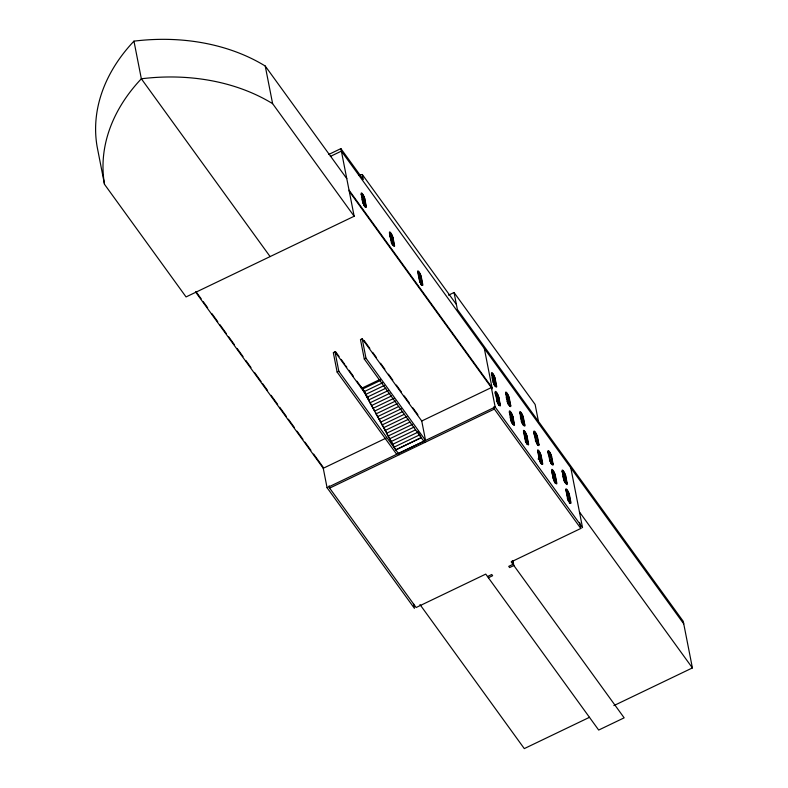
<?xml version="1.0" encoding="UTF-8"?>
<svg xmlns="http://www.w3.org/2000/svg" width="788" height="788" viewBox="0 0 788 788"><rect width="100%" height="100%" fill="white"/><g stroke="black" fill="none" stroke-linecap="round" stroke-linejoin="round"><path stroke-width="1.18" d="M328.783 154.428L340.889 148.627L363.298 179.556L362.313 174.542L358.658 174.857M330.33 156.438L341.381 151.129L683.748 623.85M361.18 194.823L361.692 194.577A2.945 0.64 64.4 0 1 362.657 194.518A2.945 0.64 64.4 0 1 364.381 198.29L365.859 205.816L365.346 206.062A2.945 0.64 64.4 0 1 364.381 206.111M365.346 206.062L363.869 198.537L364.381 198.29M363.78 199.354L364.795 198.871A3.861 0.837 64.4 0 0 362.539 193.927A3.861 0.837 64.4 0 0 361.268 193.996L362.746 201.521A3.861 0.837 64.4 0 0 365.002 206.466A3.861 0.837 64.4 0 0 366.272 206.397L364.795 198.871M362.657 202.349L363.169 202.102L361.692 194.577M365.258 206.88L366.272 206.397M340.889 148.627L354.157 216.247L186.057 296.928L104.518 184.343L97.131 146.706A181.703 136.088 -11.1 0 1 133.96 41.153A181.703 136.088 -11.1 0 1 265.231 66.025L346.779 178.61M389.42 233.809L389.922 233.563A2.945 0.64 64.4 0 1 390.897 233.504A2.945 0.64 64.4 0 1 392.611 237.277L394.089 244.802L393.074 245.295M393.636 245.482A2.945 0.64 64.4 0 0 393.586 245.048L392.109 237.523L392.611 237.277M392.02 238.34L393.035 237.858A3.861 0.837 64.4 0 0 390.779 232.913A3.861 0.837 64.4 0 0 389.508 232.982L390.986 240.507A3.861 0.837 64.4 0 0 393.242 245.452A3.861 0.837 64.4 0 0 394.512 245.383L393.035 237.858M420.851 276.263L422.329 283.788A2.945 0.64 64.4 0 1 421.363 283.847A2.945 0.64 64.4 0 1 419.64 280.075L418.162 272.549A2.945 0.64 64.4 0 1 419.127 272.49A2.945 0.64 64.4 0 1 420.851 276.263L419.837 276.755A2.945 0.64 64.4 0 0 419.689 276.194M420.25 277.337L421.275 276.844A3.861 0.837 64.4 0 0 419.019 271.899A3.861 0.837 64.4 0 0 417.739 271.968L419.216 279.494A3.861 0.837 64.4 0 0 421.472 284.438A3.861 0.837 64.4 0 0 422.752 284.369L421.275 276.844M422.329 283.788L421.314 284.281A2.945 0.64 64.4 0 1 421.314 284.99M448.52 295.165L454.046 292.506L535.131 404.471L538.45 421.403M368.557 398.127L335.008 351.803L333.314 352.62L337.126 372.064L396.689 454.302M362.175 338.761L365.987 358.205L425.55 440.443L421.738 420.999L362.175 338.761L360.48 339.579L364.292 359.023L424.732 442.482L424.289 440.196M337.126 372.064L338.82 371.246L335.008 351.803M364.292 359.023L365.987 358.205M380.309 379.314L361.475 388.356L361.229 387.095M361.268 387.253L362.559 389.045L380.279 380.545M382.889 382.663L364.066 391.695L363.879 390.75M395.665 400.974L374.625 411.07L365.573 394.463L384.396 385.43M367.08 397.231L385.903 388.198M368.587 399.999L388.523 390.434M370.094 402.766L390.03 393.202M371.601 405.534L391.538 395.97M373.118 408.302L394.158 398.206M386.504 432.277L376.132 413.838L397.172 403.742M377.639 416.606L398.679 406.51M379.146 419.374L401.299 408.745M380.653 422.151L402.806 411.513M382.16 424.919L404.313 414.281M495.169 385.962L496.194 385.47L494.716 377.945A2.945 0.64 64.4 0 0 492.993 374.172A2.945 0.64 64.4 0 0 492.027 374.231L491.515 374.477A2.945 0.64 64.4 0 1 492.49 374.418A2.945 0.64 64.4 0 1 494.204 378.191L495.682 385.716A2.945 0.64 64.4 0 1 495.337 386.445M383.667 427.687L406.923 416.517M385.184 430.455L408.43 419.295M494.716 377.945L493.692 378.437L494.115 380.584M492.027 374.231L493.505 381.756L492.993 382.003A2.945 0.64 64.4 0 0 493.14 382.554M409.947 422.063L386.691 433.223L394.227 447.062L419.699 434.838M388.198 435.991L412.557 424.299M386.238 438.039L323.257 468.269L195.611 292.033M421.738 420.999L491.357 387.588M389.705 438.758L414.064 427.066M391.212 441.526L415.571 429.834M498.4 404.589A2.945 0.64 64.4 0 0 499.375 404.53L499.887 404.283L498.41 396.758A2.945 0.64 64.4 0 0 496.686 392.995A2.945 0.64 64.4 0 0 495.721 393.045L495.209 393.291L495.632 395.438M392.719 444.294L418.192 432.07M497.386 397.25L498.41 396.758M509.294 405.456L510.309 404.963L508.831 397.438A2.945 0.64 64.4 0 0 507.117 393.665A2.945 0.64 64.4 0 0 506.142 393.724L505.63 393.97A2.945 0.64 64.4 0 1 506.605 393.911A2.945 0.64 64.4 0 1 508.319 397.684L509.797 405.209A2.945 0.64 64.4 0 1 509.452 405.938M497.809 397.832L498.824 397.339A3.861 0.837 64.4 0 0 496.568 392.394A3.861 0.837 64.4 0 0 495.297 392.463L496.775 399.999A3.861 0.837 64.4 0 0 499.031 404.943A3.861 0.837 64.4 0 0 500.301 404.865L498.824 397.339M496.686 400.816L497.198 400.57L495.721 393.045M395.734 449.83L421.206 437.606M508.831 397.438L507.817 397.93L508.24 400.077M413.473 603.51L414.419 608.336L327.069 487.713L495.169 407.032L491.111 386.337M506.142 393.724L507.62 401.25L507.108 401.496A2.945 0.64 64.4 0 0 507.255 402.057M499.287 405.357L500.301 404.865M579.643 522.434L580.825 528.462L511.205 561.874L624.155 717.829L598.683 730.052L485.743 574.107L416.123 607.518L329.65 488.117L494.352 409.07L493.899 406.766M509.324 412.784L509.836 412.538A2.945 0.64 64.4 0 1 510.801 412.488A2.945 0.64 64.4 0 1 512.525 416.251L514.003 423.777L513.49 424.023A2.945 0.64 64.4 0 1 513.54 424.456M513.49 424.023L512.013 416.497L512.525 416.251M523.921 424.702L524.424 424.456L522.946 416.931A2.945 0.64 64.4 0 0 521.232 413.158A2.945 0.64 64.4 0 0 520.257 413.217L519.755 413.464A2.945 0.64 64.4 0 1 520.72 413.404A2.945 0.64 64.4 0 1 522.444 417.177L523.921 424.702A2.945 0.64 64.4 0 1 523.567 425.431M511.924 417.325L512.949 416.832A3.861 0.837 64.4 0 0 510.683 411.888A3.861 0.837 64.4 0 0 509.412 411.957L510.89 419.492A3.861 0.837 64.4 0 0 513.146 424.436A3.861 0.837 64.4 0 0 514.426 424.358L512.949 416.832M510.801 420.309L511.314 420.063L509.836 412.538M521.932 417.423L522.946 416.931M520.257 413.217L521.735 420.743L521.232 420.989A2.945 0.64 64.4 0 0 521.597 422.191M523.449 432.277L523.951 432.031A2.945 0.64 64.4 0 1 524.926 431.982A2.945 0.64 64.4 0 1 526.64 435.744L528.118 443.28L527.103 443.762A2.945 0.64 64.4 0 1 527.152 444.196M526.64 435.744L525.626 436.237A2.945 0.64 64.4 0 0 525.261 435.035M526.049 436.818L527.064 436.325A3.861 0.837 64.4 0 0 524.808 431.381A3.861 0.837 64.4 0 0 523.537 431.45L525.015 438.985A3.861 0.837 64.4 0 0 527.27 443.93A3.861 0.837 64.4 0 0 528.541 443.851L527.064 436.325M538.046 444.905A2.945 0.64 64.4 0 0 538.037 444.196L538.549 443.949L537.071 436.424A2.945 0.64 64.4 0 0 535.347 432.651A2.945 0.64 64.4 0 0 534.382 432.711L533.87 432.957L534.294 435.104M536.047 436.916L537.071 436.424M536.47 437.498L537.485 437.005A3.861 0.837 64.4 0 0 535.229 432.06A3.861 0.837 64.4 0 0 533.959 432.129L535.436 439.655A3.861 0.837 64.4 0 0 537.692 444.599A3.861 0.837 64.4 0 0 538.962 444.531L537.485 437.005M535.347 440.482L535.86 440.236L534.382 432.711M537.948 445.023L538.962 444.531M537.564 451.77L538.076 451.524A2.945 0.64 64.4 0 1 539.041 451.475A2.945 0.64 64.4 0 1 540.765 455.237L542.242 462.773L541.218 463.255A2.945 0.64 64.4 0 1 541.267 463.689M540.765 455.237L539.741 455.73A2.945 0.64 64.4 0 0 539.376 454.528M551.186 463.748A2.945 0.64 64.4 0 0 552.152 463.689L552.664 463.442L551.186 455.917A2.945 0.64 64.4 0 0 549.472 452.145A2.945 0.64 64.4 0 0 548.497 452.204L547.985 452.45L548.409 454.597M540.164 456.311L541.179 455.819A3.861 0.837 64.4 0 0 538.923 450.874A3.861 0.837 64.4 0 0 537.652 450.953L539.13 458.478A3.861 0.837 64.4 0 0 541.386 463.423A3.861 0.837 64.4 0 0 542.656 463.344L541.179 455.819M538.105 458.961L539.13 458.478M550.172 456.41L551.186 455.917M550.585 456.991L551.61 456.498A3.861 0.837 64.4 0 0 549.354 451.554A3.861 0.837 64.4 0 0 548.074 451.623L549.551 459.148A3.861 0.837 64.4 0 0 551.807 464.093A3.861 0.837 64.4 0 0 553.087 464.024L551.61 456.498M549.463 459.975L549.975 459.729L548.497 452.204M552.063 464.516L553.087 464.024M554.88 474.731L556.358 482.266A2.945 0.64 64.4 0 1 555.382 482.315A2.945 0.64 64.4 0 1 553.668 478.552L552.191 471.017A2.945 0.64 64.4 0 1 553.156 470.968A2.945 0.64 64.4 0 1 554.88 474.731L553.856 475.223A2.945 0.64 64.4 0 0 553.491 474.021M562.11 471.943L562.612 471.697A2.945 0.64 64.4 0 1 563.587 471.648A2.945 0.64 64.4 0 1 565.301 475.41L566.779 482.936L565.764 483.428L565.341 481.281M554.279 475.804L555.304 475.312A3.861 0.837 64.4 0 0 553.038 470.367A3.861 0.837 64.4 0 0 551.767 470.446L553.245 477.971A3.861 0.837 64.4 0 0 555.501 482.916A3.861 0.837 64.4 0 0 556.771 482.847L555.304 475.312M553.668 478.552L553.156 478.789L552.733 476.641M566.326 483.615A2.945 0.64 64.4 0 0 566.276 483.182L564.799 475.656L565.301 475.41M564.71 476.484L565.725 475.991A3.861 0.837 64.4 0 0 563.469 471.047A3.861 0.837 64.4 0 0 562.199 471.116L563.676 478.641A3.861 0.837 64.4 0 0 565.932 483.596A3.861 0.837 64.4 0 0 567.202 483.517L565.725 475.991M556.358 482.266L555.333 482.749A2.945 0.64 64.4 0 1 555.343 483.458M563.587 479.468L564.09 479.222L562.612 471.697M568.995 494.234L570.473 501.759A2.945 0.64 64.4 0 1 569.507 501.808A2.945 0.64 64.4 0 1 567.784 498.046L566.306 490.52A2.945 0.64 64.4 0 1 567.281 490.461A2.945 0.64 64.4 0 1 568.995 494.234L567.981 494.716A2.945 0.64 64.4 0 0 567.833 494.165M568.394 495.297L569.419 494.805A3.861 0.837 64.4 0 0 567.163 489.86A3.861 0.837 64.4 0 0 565.892 489.939L567.36 497.464A3.861 0.837 64.4 0 0 569.625 502.409A3.861 0.837 64.4 0 0 570.896 502.34L569.419 494.805M567.271 498.292L567.784 498.046M570.473 501.759L569.458 502.242A2.945 0.64 64.4 0 1 569.33 503.049M487.506 576.54L491.751 574.501L492.628 575.723L488.383 577.762M589.542 717.287L524.296 748.6L419.984 604.573M613.872 705.605L692.396 667.919L683.255 621.348L457.365 309.448L454.046 292.506M362.313 174.542L456.38 304.424M349.045 190.174L491.988 387.548M349.291 191.435L492.234 388.809L484.334 348.503M579.446 511.964L692.396 667.919M495.169 407.032L582.529 527.645L570.808 467.905M494.352 409.07L580.825 528.462M265.231 66.025L272.618 103.661L354.157 216.247M364.086 340.485L369.828 348.404M372.694 352.374L376.28 357.328M380.584 363.268L384.889 369.217M388.484 374.172L392.788 380.111M396.374 385.066L401.397 392M404.264 395.97L409.287 402.904M412.882 407.859L417.906 414.793M270.107 256.583L141.347 78.79L133.96 41.153M335.481 351.537L339.067 356.491M341.204 359.436L344.809 364.42M345.902 365.937L346.789 367.149M349.074 370.301L353.418 376.309M356.944 381.175L365.484 392.966M338.82 371.246L399.27 454.706M196.084 291.767L201.157 298.77M203.294 301.725L207.658 307.744M211.952 313.673L217.764 321.701M219.882 324.626L226.422 333.659M228.54 336.575L234.371 344.622M237.188 348.523L243.029 356.59M245.846 360.471L250.968 367.553M254.494 372.419L261.084 381.51M262.434 383.372L267.575 390.484M271.082 395.32L277.681 404.441M279.74 407.268L286.349 416.399M288.388 419.226L294.288 427.362M297.046 431.174L302.956 439.33M304.976 442.127L310.896 450.293M313.634 454.075L323.011 467.018L327.069 487.713M417.719 431.312L421.216 437.724L395.743 449.948L362.559 389.045M564.494 476.976L564.917 479.124M562.947 476.248L563.371 478.395M552.152 463.689L550.674 456.163A2.945 0.64 64.4 0 0 549.502 453.248A2.945 0.64 64.4 0 0 548.113 451.642M554.279 477.37L554.703 479.528M551.895 472.337L552.309 474.494M538.037 444.196L536.559 436.67A2.945 0.64 64.4 0 0 535.2 433.449A2.945 0.64 64.4 0 0 533.86 432.248M540.164 457.877L540.588 460.034M538.076 451.524L539.544 459.059A2.945 0.64 64.4 0 0 541.267 462.822A2.945 0.64 64.4 0 0 542.242 462.773M538.618 457.148L539.041 459.296M522.779 421.718L523.202 423.875M526.68 441.615L527.103 443.762M523.951 432.031L525.429 439.566A2.945 0.64 64.4 0 0 527.152 443.329A2.945 0.64 64.4 0 0 528.118 443.28M520.385 416.685L520.809 418.842M508.654 402.225L509.078 404.382M511.717 417.817L512.141 419.965M506.27 397.191L506.694 399.349M510.171 417.088L510.594 419.236M499.375 404.53L497.898 397.004A2.945 0.64 64.4 0 0 496.538 393.783A2.945 0.64 64.4 0 0 495.199 392.582M492.145 377.698L492.569 379.855M512.909 560.711L513.855 565.538L509.609 567.567L508.733 566.355L512.978 564.316L512.269 560.692M389.922 233.563L391.4 241.089A2.945 0.64 64.4 0 0 393.123 244.861A2.945 0.64 64.4 0 0 394.089 244.802M389.627 234.883L390.05 237.03M423.855 441.26L398.383 453.484M363.573 199.857L363.997 202.004M364.411 204.151L364.834 206.308M362.027 199.118L362.45 201.275M375.945 412.902L376.132 413.838M365.386 393.517L365.573 394.463M329.197 485.822L329.65 488.117M272.618 103.661A181.703 136.088 -11.1 0 0 141.347 78.79A181.703 136.088 -11.1 0 0 104.518 184.343M509.452 412.557A2.945 0.64 64.4 0 1 510.506 414.163M511.136 415.542A2.945 0.64 64.4 0 1 511.363 416.182M509.452 411.976A2.945 0.64 64.4 0 1 510.841 413.582A2.945 0.64 64.4 0 1 512.013 416.497M512.86 424.496A2.945 0.64 64.4 0 1 512.525 424.082M512.161 423.54A2.945 0.64 64.4 0 1 511.796 422.9M511.461 422.21A2.945 0.64 64.4 0 1 510.949 420.871M514.003 423.777A2.945 0.64 64.4 0 1 513.027 423.836A2.945 0.64 64.4 0 1 511.314 420.063M491.357 373.995A2.945 0.64 64.4 0 1 492.333 375.206M493.042 376.536A2.945 0.64 64.4 0 1 493.327 377.225M494.716 385.765A2.945 0.64 64.4 0 1 493.652 383.894M496.194 385.47A2.945 0.64 64.4 0 1 495.219 385.529A2.945 0.64 64.4 0 1 493.505 381.756M495.337 393.064A2.945 0.64 64.4 0 1 495.672 393.478M496.026 394.03A2.945 0.64 64.4 0 1 496.391 394.67M496.726 395.349A2.945 0.64 64.4 0 1 497.248 396.689M498.046 404.037A2.945 0.64 64.4 0 1 497.681 403.407M497.051 402.028A2.945 0.64 64.4 0 1 496.824 401.378M499.887 404.283A2.945 0.64 64.4 0 1 498.912 404.342A2.945 0.64 64.4 0 1 497.198 400.57M519.587 412.981A2.945 0.64 64.4 0 1 519.873 413.237M520.572 414.192A2.945 0.64 64.4 0 1 520.937 414.833M521.272 415.522A2.945 0.64 64.4 0 1 521.567 416.212M523.281 425.175A2.945 0.64 64.4 0 1 522.946 424.762M522.227 423.57A2.945 0.64 64.4 0 1 521.892 422.88M524.424 424.456A2.945 0.64 64.4 0 1 523.459 424.515A2.945 0.64 64.4 0 1 521.735 420.743M537.692 451.544A2.945 0.64 64.4 0 1 538.027 451.957M538.746 453.149A2.945 0.64 64.4 0 1 539.081 453.839M541.386 463.738A2.945 0.64 64.4 0 1 541.09 463.482M540.755 463.068A2.945 0.64 64.4 0 1 540.036 461.886M539.701 461.197A2.945 0.64 64.4 0 1 539.406 460.507M541.74 463.718A2.945 0.64 64.4 0 0 541.73 463.009L540.253 455.484A2.945 0.64 64.4 0 0 537.909 451.041M506.457 394.699A2.945 0.64 64.4 0 1 506.822 395.34M507.157 396.029A2.945 0.64 64.4 0 1 507.442 396.719M508.467 404.717A2.945 0.64 64.4 0 1 507.767 403.387M510.309 404.963A2.945 0.64 64.4 0 1 509.344 405.022A2.945 0.64 64.4 0 1 507.62 401.25M552.861 472.642A2.945 0.64 64.4 0 1 553.206 473.332M555.215 482.975A2.945 0.64 64.4 0 0 555.845 482.502L554.368 474.977A2.945 0.64 64.4 0 0 552.024 470.534M554.88 482.561A2.945 0.64 64.4 0 1 554.516 482.02M554.151 481.379A2.945 0.64 64.4 0 1 553.521 480M533.998 432.73A2.945 0.64 64.4 0 1 534.333 433.144M534.688 433.686A2.945 0.64 64.4 0 1 535.052 434.326M535.387 435.015A2.945 0.64 64.4 0 1 535.909 436.355M537.692 444.924A2.945 0.64 64.4 0 1 537.071 444.255M535.712 441.684A2.945 0.64 64.4 0 1 535.485 441.044M538.549 443.949A2.945 0.64 64.4 0 1 537.574 444.008A2.945 0.64 64.4 0 1 535.86 440.236M523.567 432.051A2.945 0.64 64.4 0 1 524.631 433.656M523.577 431.469A2.945 0.64 64.4 0 1 524.956 433.085A2.945 0.64 64.4 0 1 526.138 435.991L527.615 443.516A2.945 0.64 64.4 0 1 527.665 443.949M526.975 443.989A2.945 0.64 64.4 0 1 526.64 443.575M526.276 443.033A2.945 0.64 64.4 0 1 525.921 442.393M525.576 441.704A2.945 0.64 64.4 0 1 525.291 441.014M548.113 452.223A2.945 0.64 64.4 0 1 548.448 452.637M549.512 454.509A2.945 0.64 64.4 0 1 550.024 455.848M550.822 463.196A2.945 0.64 64.4 0 1 550.467 462.556M549.837 461.177A2.945 0.64 64.4 0 1 549.61 460.537M552.664 463.442A2.945 0.64 64.4 0 1 551.698 463.502A2.945 0.64 64.4 0 1 549.975 459.729M418.832 274.165A2.945 0.64 64.4 0 1 419.177 274.854M421.186 284.507A2.945 0.64 64.4 0 0 421.816 284.035L420.339 276.509A2.945 0.64 64.4 0 0 418.004 272.067M420.851 284.094A2.945 0.64 64.4 0 1 420.487 283.542M419.787 282.212A2.945 0.64 64.4 0 1 419.502 281.523M361.308 194.597A2.945 0.64 64.4 0 1 361.643 195.01M361.997 195.552A2.945 0.64 64.4 0 1 362.697 196.882M362.992 197.571A2.945 0.64 64.4 0 1 363.219 198.221M364.017 205.569A2.945 0.64 64.4 0 1 363.652 204.929M363.022 203.55A2.945 0.64 64.4 0 1 362.805 202.9M361.308 194.015A2.945 0.64 64.4 0 1 362.697 195.621A2.945 0.64 64.4 0 1 363.869 198.537M365.859 205.816A2.945 0.64 64.4 0 1 364.883 205.875A2.945 0.64 64.4 0 1 363.169 202.102M389.538 233.583A2.945 0.64 64.4 0 1 390.237 234.538M391.232 236.558A2.945 0.64 64.4 0 1 391.597 237.769M389.764 233.081A2.945 0.64 64.4 0 1 392.109 237.523M392.257 244.556A2.945 0.64 64.4 0 1 391.892 243.916M391.557 243.226A2.945 0.64 64.4 0 1 391.262 242.537M566.257 490.954A2.945 0.64 64.4 0 1 566.621 491.495M566.986 492.136A2.945 0.64 64.4 0 1 567.321 492.825M569.33 502.468A2.945 0.64 64.4 0 0 569.96 502.005L568.493 494.47A2.945 0.64 64.4 0 0 566.148 490.037M568.276 500.873A2.945 0.64 64.4 0 1 567.646 499.494M562.228 471.716A2.945 0.64 64.4 0 1 563.292 473.312M563.922 474.691A2.945 0.64 64.4 0 1 564.139 475.341M562.238 471.135A2.945 0.64 64.4 0 1 563.617 472.741A2.945 0.64 64.4 0 1 564.799 475.656M564.947 482.689A2.945 0.64 64.4 0 1 564.582 482.049M564.238 481.369A2.945 0.64 64.4 0 1 563.725 480.03M566.779 482.936A2.945 0.64 64.4 0 1 565.814 482.995A2.945 0.64 64.4 0 1 564.09 479.222M524.847 425.037L523.37 417.512A3.861 0.837 64.4 0 0 521.114 412.567A3.861 0.837 64.4 0 0 519.844 412.636L521.321 420.162A3.861 0.837 64.4 0 0 523.577 425.106A3.861 0.837 64.4 0 0 524.847 425.037M510.732 405.544L509.255 398.019A3.861 0.837 64.4 0 0 506.999 393.074A3.861 0.837 64.4 0 0 505.719 393.143L507.196 400.668A3.861 0.837 64.4 0 0 509.462 405.613A3.861 0.837 64.4 0 0 510.732 405.544M496.607 386.051L495.14 378.526A3.861 0.837 64.4 0 0 492.874 373.581A3.861 0.837 64.4 0 0 491.604 373.65L493.081 381.175A3.861 0.837 64.4 0 0 495.337 386.12A3.861 0.837 64.4 0 0 496.607 386.051"/></g></svg>
